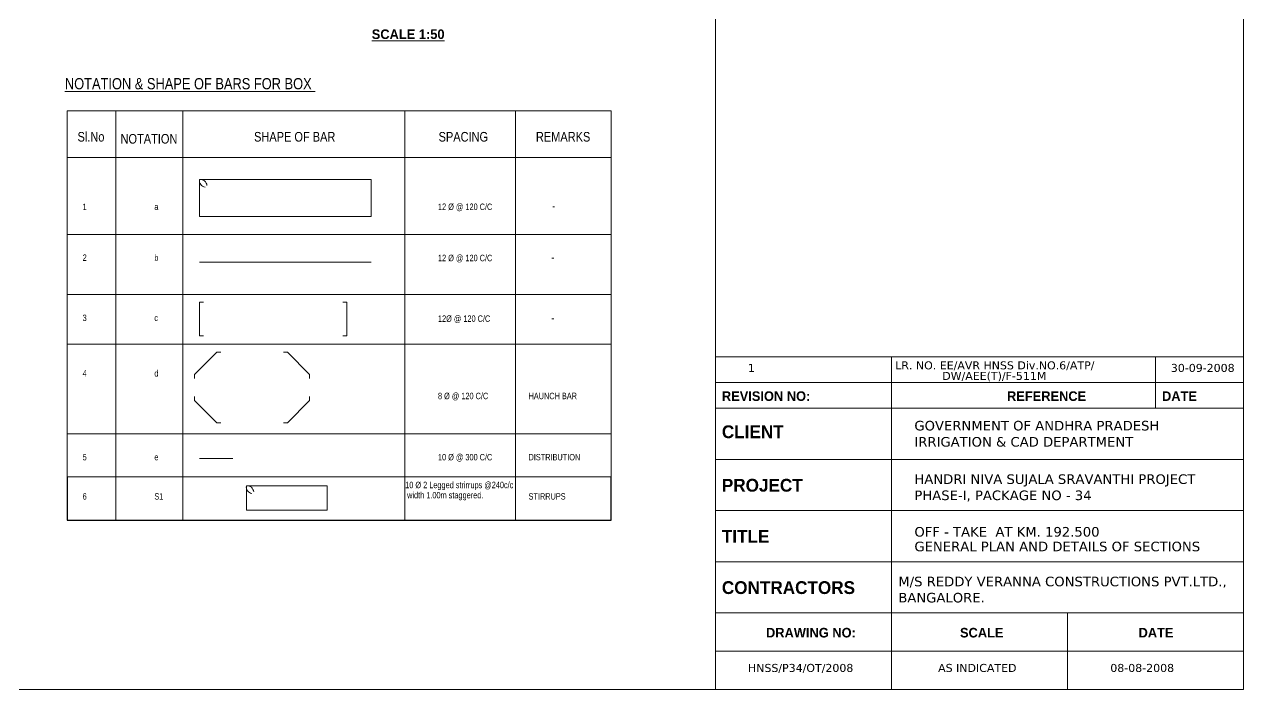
# Model space of a CAD drawing. Header units: millimetres. Extents: x 283753 to 367753, y 96727 to 160762.
# Drawn here: x 329665 to 367753, y 96727 to 117526 of the extents above; entities that cross this region are included whole.
import ezdxf

# ---------------------------------------------------------------- set-up
doc = ezdxf.new("R2010")
doc.units = ezdxf.units.MM
doc.layers.add('Box', color=20, linetype='Continuous')
doc.styles.add('ARIAL NARROW', font='ARIALN_1.TTF')
doc.styles.add('CITYBLUEPR', font='cityb__.ttf')
doc.styles.add('VERDANA', font='verdana_0.ttf')

msp = doc.modelspace()

# ---------------------------------------------------------------- linework, layer by layer
at = {"color": 0, "lineweight": 9}
for p, q in [((351252.6, 150726.9), (351252.6, 96726.9)), ((367752.6, 148379.4), (367752.6, 98326.9)), ((351252.6, 107126.9), (367752.6, 107126.9)), ((356752.6, 107126.9), (356752.6, 96726.9)), ((365002.6, 107126.9), (365002.6, 105526.9)), ((351252.6, 106326.9), (367752.6, 106326.9)), ((351252.6, 105526.9), (367752.6, 105526.9)), ((367752.6, 105526.9), (367752.6, 96726.9)), ((351252.6, 103926.9), (367752.6, 103926.9)), ((351252.6, 102326.9), (367752.6, 102326.9)), ((351252.6, 100726.9), (367752.6, 100726.9)), ((351252.6, 99126.9), (367752.6, 99126.9)), ((362252.6, 99126.9), (362252.6, 96726.9))]:
    msp.add_line(p, q, dxfattribs=at)
at = {"color": 0, "linetype": 'Continuous', "lineweight": 9}
for p, q in [((367752.6, 96726.9), (367752.6, 150726.9)), ((367752.6, 97926.9), (351252.6, 97926.9)), ((283752.6, 96726.9), (367752.6, 96726.9))]:
    msp.add_line(p, q, dxfattribs=at)
at = {"layer": 'Box', "color": 0, "lineweight": 9}
for p, q in [((330996.5, 114827.2), (347993.3, 114827.2)), ((330996.5, 114827.2), (330996.5, 103379.9)), ((332526, 114827.2), (332526, 102029.9)), ((334611.5, 114827.2), (334611.5, 102029.9)), ((341544.7, 114827.2), (341544.7, 102029.9)), ((345005.5, 114827.2), (345005.5, 102029.9)), ((347993.3, 114827.2), (347993.3, 103379.9)), ((347993.3, 113359), (330996.5, 113359)), ((335137.4, 112678), (335137.4, 111515.8)), ((335137.4, 112678), (340499.7, 112678)), ((340499.7, 112678), (340499.7, 111515.8)), ((335137.4, 111515.8), (340499.7, 111515.8)), ((330996.5, 110952.2), (347993.3, 110952.2)), ((335137.4, 110092.4), (340499.7, 110092.4)), ((330996.5, 109085.8), (347993.3, 109085.8)), ((335137.4, 108839.7), (335262.4, 108839.7)), ((335137.4, 108839.7), (335137.4, 107786.5)), ((339736.1, 108839.7), (339611.1, 108839.7)), ((339736.1, 108839.7), (339736.1, 107786.5)), ((330996.5, 107528.9), (347993.3, 107528.9)), ((335137.4, 107786.5), (335262.4, 107786.5)), ((339736.1, 107786.5), (339611.1, 107786.5)), ((334982.7, 106584.2), (335677.7, 107279.2)), ((335677.7, 107279.2), (335802.7, 107279.2)), ((337881.6, 107279.2), (337756.6, 107279.2)), ((338576.6, 106584.2), (337881.6, 107279.2)), ((334982.7, 106584.2), (334982.7, 106459.2)), ((338576.6, 106584.2), (338576.6, 106459.2)), ((334982.7, 105765.2), (334982.7, 105890.2)), ((338576.6, 105765.2), (338576.6, 105890.2)), ((334982.7, 105765.2), (335677.7, 105070.2)), ((338576.6, 105765.2), (337881.6, 105070.2)), ((335677.7, 105070.2), (335802.7, 105070.2)), ((337881.6, 105070.2), (337756.6, 105070.2)), ((330996.5, 104725.1), (347993.3, 104725.1)), ((335137.4, 103955.8), (336177.6, 103955.8)), ((330996.5, 103379.9), (347993.3, 103379.9)), ((336599.1, 103100.3), (336599.1, 102336.3)), ((336599.1, 103100.3), (339127.1, 103100.3)), ((339127.1, 103100.3), (339127.1, 102336.3)), ((336599.1, 102336.3), (339127.1, 102336.3))]:
    msp.add_line(p, q, dxfattribs=at)
at = {"layer": 'Box', "color": 0, "linetype": 'Continuous'}
for p, q in [((330996.5, 103379.9), (330996.5, 102029.9)), ((347993.3, 102029.9), (347993.3, 103379.9)), ((330996.5, 102029.9), (347993.3, 102029.9))]:
    msp.add_line(p, q, dxfattribs=at)
at = {"layer": 'Box', "color": 0, "lineweight": 9}
for centre, start, end in [((335338.6, 112638.8), 168.98857, 262.47799), ((335161.6, 112474.5), 3.28119, 96.77062), ((336800.2, 103061.1), 168.98857, 262.47799), ((336623.3, 102896.8), 3.28119, 96.77062)]:
    msp.add_arc(centre, 204.9, start, end, dxfattribs=at)

# ---------------------------------------------------------------- texts
at = {"color": 0, "lineweight": 9}
for s, height, style, p in [('1', 250, 'VERDANA', (352268.7, 106660.5)), ('LR. NO. EE/AVR HNSS Div.NO.6/ATP/', 250, 'VERDANA', (356868.7, 106740.5)), ('DW/AEE(T)/F-511M', 250, 'VERDANA', (358338.7, 106410.5)), ('30-09-2008', 250, 'VERDANA', (365478.7, 106660.5)), ('REVISION NO:', 300, 'CITYBLUEPR', (351453.3, 105753.3)), ('REFERENCE', 300, 'CITYBLUEPR', (360360.8, 105753.3)), ('DATE', 300, 'CITYBLUEPR', (365203.3, 105753.3)), ('GOVERNMENT OF ANDHRA PRADESH', 300, 'VERDANA', (357467.8, 104830.2)), ('CLIENT', 400, 'CITYBLUEPR', (351453.3, 104588.7)), ('IRRIGATION & CAD DEPARTMENT', 300, 'VERDANA', (357467.8, 104324.6)), ('PROJECT', 400, 'CITYBLUEPR', (351453.3, 102916.7)), ('HANDRI NIVA SUJALA SRAVANTHI PROJECT', 300, 'VERDANA', (357467.8, 103158.2)), ('PHASE-I, PACKAGE NO - 34', 300, 'VERDANA', (357467.8, 102652.6)), ('TITLE', 400, 'CITYBLUEPR', (351453.3, 101316.7)), ('OFF - TAKE  AT KM. 192.500', 300, 'VERDANA', (357467.8, 101511.6)), ('GENERAL PLAN AND DETAILS OF SECTIONS', 300, 'VERDANA', (357467.8, 101052.6)), ('M/S REDDY VERANNA CONSTRUCTIONS PVT.LTD.,', 300, 'VERDANA', (356965.3, 99958.2)), ('CONTRACTORS', 400, 'CITYBLUEPR', (351453.3, 99716.7)), ('BANGALORE.', 300, 'VERDANA', (356965.3, 99452.6)), ('DRAWING NO:', 300, 'CITYBLUEPR', (352832, 98357.9)), ('SCALE', 300, 'CITYBLUEPR', (358892.5, 98357.9)), ('DATE', 300, 'CITYBLUEPR', (364470.4, 98357.9)), ('HNSS/P34/OT/2008', 250, 'VERDANA', (352268.7, 97280.5)), ('AS INDICATED', 250, 'VERDANA', (358209.2, 97280.5)), ('08-08-2008', 250, 'VERDANA', (363588.2, 97280.5))]:
    msp.add_text(s, height=height, dxfattribs=dict(at, style=style)).set_placement(p)
at = {"layer": 'Box', "color": 0, "lineweight": 9, "style": 'ARIAL NARROW'}
for s, height, p in [('%%UNOTATION & SHAPE OF BARS FOR BOX ', 350, (330931.3, 115496.8)), ('Sl.No     ', 300, (331325.3, 113862.1)), ('NOTATION', 300, (332668.9, 113798.4)), ('SHAPE OF BAR', 300, (336839.6, 113862.1)), ('SPACING', 300, (342604.4, 113862.1)), ('REMARKS', 300, (345644.7, 113862.1)), ('1', 200, (331484.5, 111724)), ('a', 200, (333725, 111724)), ('12 %%C @ 120 C/C', 200, (342585.7, 111724)), ('-', 250, (346150.1, 111724)), ('2', 200, (331484.5, 110132.9)), ('b', 200, (333725, 110132.9)), ('12 %%C @ 120 C/C', 200, (342585.7, 110122.5)), ('-', 250, (346125.4, 110122.5)), ('3', 200, (331484.5, 108252.5)), ('c', 200, (333725, 108252.5)), ('12%%C @ 120 C/C', 200, (342585.7, 108226.1)), ('-', 250, (346125.4, 108226.1)), ('4', 200, (331484.5, 106516.1)), ('d', 200, (333725, 106516.1)), ('8 %%C @ 120 C/C', 200, (342585.7, 105808.2)), ('HAUNCH BAR', 200, (345413.8, 105808.2)), ('5', 200, (331484.5, 103896.2)), ('e', 200, (333725, 103896.2)), ('10 %%C @ 300 C/C', 200, (342585.7, 103896.2)), ('DISTRIBUTION', 200, (345413.8, 103896.2)), ('10 %%C 2 Legged strirrups @240c/c', 200, (341561.2, 103025.5)), ('6', 200, (331484.5, 102669.1)), ('S1', 200, (333725, 102669.1)), ('width 1.00m staggered.', 200, (341621.6, 102707)), ('STIRRUPS', 200, (345413.8, 102669.1))]:
    msp.add_text(s, height=height, dxfattribs=at).set_placement(p)
at = {"layer": 'Box', "color": 0, "lineweight": 9, "insert": (340516.2, 117369.1), "char_height": 300, "width": 2527.2, "attachment_point": 1, "style": 'CITYBLUEPR'}
msp.add_mtext('{\\LSCALE 1:50}', dxfattribs=at)

doc.saveas('drawing.dxf')
